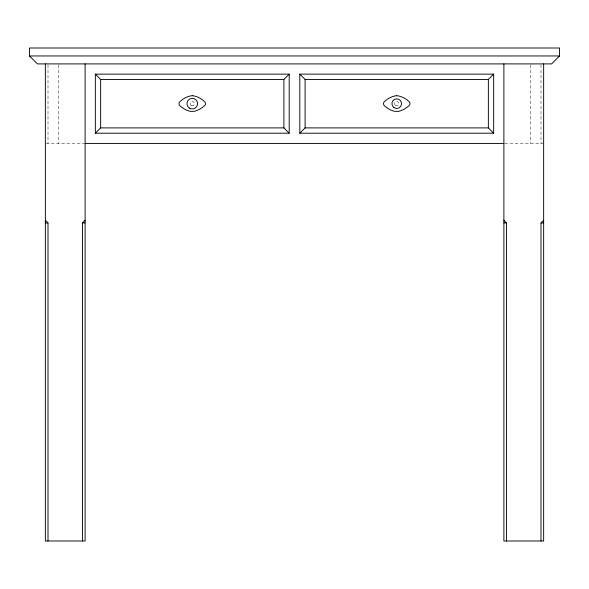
<?xml version="1.0" encoding="UTF-8"?>
<svg xmlns="http://www.w3.org/2000/svg" width="589" height="589" viewBox="0 0 589 589"><rect width="100%" height="100%" fill="white"/><g stroke="black" fill="none" stroke-linecap="round" stroke-linejoin="round"><path stroke-width="0.44" stroke-dasharray="2.94 2.21" d="M46.236 143.422L84.198 143.422M504.802 143.422L543.647 143.422M540.996 64.819L540.996 143.422M530.394 64.819L530.394 143.422M58.605 64.819L58.605 143.422M48.004 64.819L48.004 143.422M191.211 105.497A2.12 2.12 0 0 0 194.392 103.664A2.12 2.12 0 0 0 191.211 101.831A2.12 2.12 0 0 0 191.211 105.497M395.477 105.372A2.12 2.12 0 0 0 398.841 103.9A2.12 2.12 0 0 0 395.882 101.72A2.12 2.12 0 0 0 395.477 105.372"/><path stroke-width="0.88" d="M95.337 133.195L100.638 127.894L283.898 127.894L289.199 133.195L289.199 74.133L95.337 74.133L95.337 133.195L289.199 133.195M82.46 540.996L82.46 222.936L85.11 220.286M95.337 74.133L100.638 79.434L283.898 79.434L289.199 74.133M299.801 133.195L305.102 127.894L488.362 127.894L493.663 133.195L493.663 74.133L299.801 74.133L299.801 133.195L493.663 133.195M299.801 74.133L305.102 79.434L488.362 79.434L493.663 74.133M559.55 55.955L551.599 63.906L37.401 63.906L29.45 55.955L29.45 48.004L559.55 48.004L559.55 55.955L29.45 55.955M540.996 540.996L540.996 222.936L543.647 220.286M85.11 143.422L503.889 143.422M45.353 222.936L48.004 222.936L48.004 540.996M82.46 222.936L85.11 222.936M503.889 222.936L506.54 222.936L506.54 540.996M540.996 222.936L543.647 222.936M503.889 220.286L506.54 222.936M45.353 220.286L48.004 222.936M543.647 63.906L543.647 540.996L503.889 540.996L503.889 63.906M488.362 79.434L488.362 127.894M305.102 79.434L305.102 127.894M283.898 79.434L283.898 127.894M100.638 79.434L100.638 127.894M85.11 63.906L85.11 540.996L45.353 540.996L45.353 63.906M192.272 95.712L190.21 95.985A21.808 21.808 0 0 0 179.792 101.787A2.651 2.651 0 0 0 179.792 105.541A21.808 21.808 0 0 0 190.21 111.343L194.326 111.343A23.877 23.877 0 0 0 204.199 105.961A2.651 2.651 0 0 0 204.744 101.787A21.808 21.808 0 0 0 194.326 95.985L192.272 95.712M396.728 95.712L394.674 95.985A21.808 21.808 0 0 0 384.256 101.787A2.651 2.651 0 0 0 384.256 105.541A21.808 21.808 0 0 0 394.674 111.343L398.79 111.343A23.877 23.877 0 0 0 408.656 105.961A2.651 2.651 0 0 0 409.208 101.787A21.808 21.808 0 0 0 398.79 95.985L396.728 95.712M189.621 108.258A5.301 5.301 0 0 0 197.573 103.664A5.301 5.301 0 0 0 189.621 99.07A5.301 5.301 0 0 0 189.621 108.258M393.894 107.529A4.793 4.793 0 0 0 401.499 104.194A4.793 4.793 0 0 0 394.807 99.276A4.793 4.793 0 0 0 393.894 107.529"/></g></svg>
